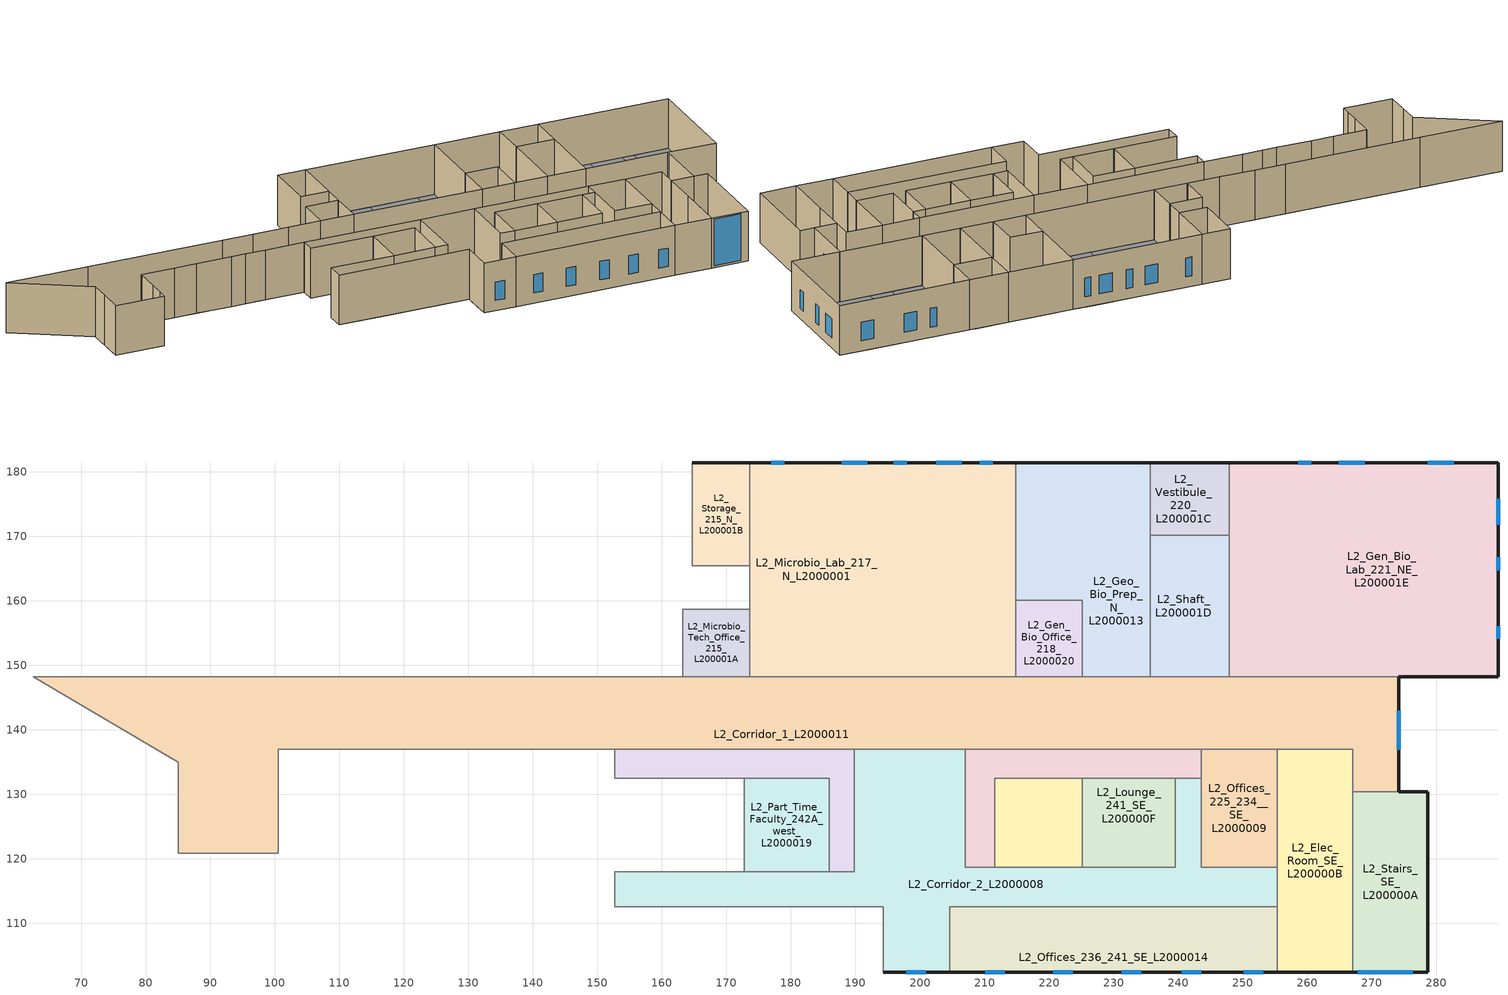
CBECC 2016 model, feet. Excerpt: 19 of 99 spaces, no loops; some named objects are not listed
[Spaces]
L2_Corridor_1_L2000011
 floor to L1_Classroom_102_NW_L100001E (Internal Ceiling/Floor): 82.94,136.18 62.53,148.23 82.94,148.23 z16
 floor to L1_West_Lobby_100A_L1000000 (Internal Ceiling/Floor): 100.58,120.91 85.02,120.91 85.02,134.95 83.04,136.12 100.58,136.12 z16
 floor to L1_Corridor_L1000015 (Internal Ceiling/Floor): 274.19,130.42 267.1,130.42 267.1,136.99 100.58,136.99 100.58,136.12 83.04,136.12 82.94,136.18 82.94,148.23 221.99,148.23 221.99,143.19 257.19,143.19 257.19,148.23 274.19,148.23 z16
 floor to L1_Read_study_100C_L1000006 (Internal Ceiling/Floor): 257.19,143.19 221.99,143.19 221.99,148.23 257.19,148.23 z16
 wall outside (Cement Plaster metal Framed Wall (R-19 + R-8) w/ Green-girts): 274.19,130.42 274.19,148.23 z16:32
 wall to L1_Elevator_SW_L1000011 (Internal Partition): 100.58,124.17 100.58,128.51 100.58,136.99 111.12,136.99 z16:32
 wall to L2_Stairs_SE_L200000A (Internal Partition): 267.1,130.42 274.19,130.42 z16:32
 wall to L2_Elec_Room_SE_L200000B (Internal Partition): 255.34,136.99 267.1,136.99 267.1,130.42 z16:32
 wall to L2_Tutoring_Center_SW_L2000026 (Internal Partition): 62.53,148.23 85.02,134.95 85.02,128.51 z16:32
 wall to L2_Lobby_W_L2000003 (Internal Partition): 88.65,148.23 62.53,148.23 z16:32
 wall to L2_Media_Prep_214_L2000016 (Internal Partition): 152.82,148.23 141.6,148.23 z16:32
 wall to L2_Microbio_Prep_216_N_L2000018 (Internal Partition): 163.21,148.23 152.82,148.23 z16:32
 wall to L2_Microbio_Tech_Office_215_L200001A (Internal Partition): 173.65,148.23 163.21,148.23 z16:32
 wall to L2_Gen_Bio_Office_218_L2000020 (Internal Partition): 225.18,148.23 214.82,148.23 z16:32
 wall to L2_Microbio_Lab_217_N_L2000001 (Internal Partition): 214.82,148.23 173.65,148.23 z16:32
 wall to L2_Geo_Bio_Prep_N_L2000013 (Internal Partition): 235.7,148.23 225.18,148.23 z16:32
 wall to L2_Shaft_L200001D (Internal Partition): 247.91,148.23 235.7,148.23 z16:32
 wall to L2_Gen_Bio_Lab_221_NE_L200001E (Internal Partition): 274.19,148.23 247.91,148.23 z16:32
 wall to L2_Stairs_SW_L2000005 (Internal Partition): 100.58,120.91 100.58,124.17 z16:32
 wall to L2_Office_SW_L2000006 (Internal Partition): 85.02,128.51 85.02,120.91 100.58,120.91 z16:32
 wall to L2_Restrooms_SW_L2000000 (Internal Partition): 111.12,136.99 118.21,136.99 / 133.95,136.99 140.17,136.99 z16:32
 wall to L2_IT_Server_SW_L2000022 (Internal Partition): 118.21,136.99 129.34,136.99 z16:32
 wall to L2_Shaft_SW_L2000024 (Internal Partition): 129.34,136.99 133.95,136.99 z16:32
 wall to L2_Read_Study_200D_west_L200000C (Internal Partition): 152.67,136.99 189.8,136.99 z16:32
 wall to L2_Corridor_2_L2000008 (Internal Partition): 189.8,136.99 207.02,136.99 z16:32
 wall to L2_Read_Study_200E_East_L200000D (Internal Partition): 207.02,136.99 243.58,136.99 z16:32
 wall to L2_Offices_225_234__SE_L2000009 (Internal Partition): 243.58,136.99 255.34,136.99 z16:32
 wall to L2_Copy_Mail_Rm_224_L2000012 (Internal Partition): 140.17,136.99 152.67,136.99 z16:32
 wall to L2_Cell_Culture_212_L2000023 (Internal Partition): 141.6,148.23 131.91,148.23 z16:32
 wall to L2_Bio_Tech_Lab_210_NW_L2000004 (Internal Partition): 131.91,148.23 88.65,148.23 z16:32
 window (SB90 on Clear+Air+Clear (U-0.28) [SHGC-0.22] (Overall U-0.44)): 274.19,136.95 274.19,142.95 z16.5:26.5
L2_Vestibule_220_L200001C
 floor to L1_Mech_Boiler_Room_N_L1000001 (Internal Ceiling/Floor): 245.98,170.14 235.7,170.14 235.7,181.43 245.98,181.43 z16
 floor to L1_Janitor_Closet_NE_L100001C (Internal Ceiling/Floor): 247.91,170.14 245.98,170.14 245.98,174.91 247.91,174.91 z16
 floor to L1_Class_Storage_NE_L100001B (Internal Ceiling/Floor): 247.91,174.91 245.98,174.91 245.98,181.43 247.91,181.43 z16
 wall outside (Cement Plaster metal Framed Wall (R-19 + R-8) w/ Green-girts): 247.91,181.43 235.7,181.43 z16:32
 wall to L2_Shaft_L200001D (Internal Partition): 235.7,170.14 247.91,170.14 z16:32
 wall to L2_Geo_Bio_Prep_N_L2000013 (Internal Partition): 235.7,181.43 235.7,170.14 z16:32
 wall to L2_Gen_Bio_Lab_221_NE_L200001E (Internal Partition): 247.91,170.14 247.91,181.43 z16:32
L2_Storage_215_N_L200001B
 floor to L1_Physio_Equiptment_N_L1000002 (Internal Ceiling/Floor): 173.65,165.41 164.72,165.41 164.72,181.43 173.65,181.43 z16
 wall outside (Cement Plaster metal Framed Wall (R-19 + R-8) w/ Green-girts): 173.65,181.43 164.72,181.43 z16:32
 wall to L2_Microbio_Prep_216_N_L2000018 (Internal Partition): 164.72,181.43 164.72,165.41 173.65,165.41 z16:32
 wall to L2_Microbio_Lab_217_N_L2000001 (Internal Partition): 173.65,165.41 173.65,181.43 z16:32
L2_Stairs_SE_L200000A
 floor to L1_Stairs_SE_L100000C (Internal Ceiling/Floor): 278.68,102.41 267.1,102.41 267.1,130.42 278.68,130.42 z16
 wall outside (Brick Tiles-Metal framing wal w/ (R-19 + R-10) w/ metal screws): 267.1,102.41 278.68,102.41 278.68,130.42 274.19,130.42 z16:32
 wall to L2_Elec_Room_SE_L200000B (Internal Partition): 267.1,130.42 267.1,118.68 267.1,102.41 z16:32
 window (SB90 on Clear+Air+Clear (U-0.28) [SHGC-0.22] (Overall U-0.44)): 267.86,102.41 276.36,102.41 z16.59:31.59
L2_Shaft_L200001D
 floor to L1_Mech_Boiler_Room_N_L1000001 (Internal Ceiling/Floor): 245.98,148.23 235.7,148.23 235.7,170.14 245.98,170.14 z16
 floor to L1_Lactation_Room_NE_L1000003 (Internal Ceiling/Floor): 247.91,148.23 245.98,148.23 245.98,159.26 247.91,159.26 z16
 floor to L1_Janitor_Closet_NE_L100001C (Internal Ceiling/Floor): 247.91,159.26 245.98,159.26 245.98,170.14 247.91,170.14 z16
 wall to L2_Geo_Bio_Prep_N_L2000013 (Internal Partition): 235.7,170.14 235.7,148.23 z16:32
 wall to L2_Gen_Bio_Lab_221_NE_L200001E (Internal Partition): 247.91,148.23 247.91,170.14 z16:32
L2_Read_Study_200E_East_L200000D
 floor to L1_Classroom_112_S_L100000D (Internal Ceiling/Floor): 222,132.49 211.55,132.49 211.55,118.68 207.02,118.68 207.02,136.99 222,136.99 z16
 floor to L1_Classroom_111_SE_L1000004 (Internal Ceiling/Floor): 243.58,132.49 225.18,132.49 225.18,136.99 243.58,136.99 z16; 225.18,132.49 222,132.49 222,136.99 225.18,136.99 z16
 wall to L2_Part_Time_Faculty_242B_East_L2000010 (Internal Partition): 211.55,118.68 211.55,132.49 225.18,132.49 z16:32
 wall to L2_Offices_225_234__SE_L2000009 (Internal Partition): 243.58,132.49 243.58,136.99 z16:32
 wall to L2_Lounge_241_SE_L200000F (Internal Partition): 225.18,132.49 239.59,132.49 z16:32
 wall to L2_Corridor_2_L2000008 (Internal Partition): 207.02,136.99 207.02,118.68 211.55,118.68 / 239.59,132.49 243.58,132.49 z16:32
L2_Read_Study_200D_west_L200000C
 floor to L1_Classroom_114_SW_L1000007 (Internal Ceiling/Floor): 167.69,132.49 152.67,132.49 152.67,136.99 167.69,136.99 z16
 floor to L1_Classroom_113_S_L1000008 (Internal Ceiling/Floor): 172.73,132.49 167.69,132.49 167.69,136.99 172.73,136.99 z16; 189.8,118 185.9,118 185.9,132.49 172.73,132.49 172.73,136.99 189.8,136.99 z16
 wall to L2_Part_Time_Faculty_242A_west_L2000019 (Internal Partition): 172.73,132.49 185.9,132.49 185.9,118 z16:32
 wall to L2_Meeting_Rm_239_L200001F (Internal Partition): 152.67,132.49 172.73,132.49 z16:32
 wall to L2_Corridor_2_L2000008 (Internal Partition): 185.9,118 189.8,118 189.8,136.99 z16:32
 wall to L2_Copy_Mail_Rm_224_L2000012 (Internal Partition): 152.67,136.99 152.67,132.49 z16:32
L2_Part_Time_Faculty_242B_East_L2000010
 floor to L1_Classroom_112_S_L100000D (Internal Ceiling/Floor): 222,118.68 211.55,118.68 211.55,132.49 222,132.49 z16
 floor to L1_Classroom_111_SE_L1000004 (Internal Ceiling/Floor): 225.18,118.68 222,118.68 222,132.49 225.18,132.49 z16
 wall to L2_Lounge_241_SE_L200000F (Internal Partition): 225.18,118.68 225.18,132.49 z16:32
 wall to L2_Corridor_2_L2000008 (Internal Partition): 211.55,118.68 225.18,118.68 z16:32
L2_Part_Time_Faculty_242A_west_L2000019
 floor to L1_Classroom_113_S_L1000008 (Internal Ceiling/Floor): 185.9,118 172.73,118 172.73,132.49 185.9,132.49 z16
 wall to L2_Meeting_Rm_239_L200001F (Internal Partition): 172.73,132.49 172.73,118 z16:32
 wall to L2_Corridor_2_L2000008 (Internal Partition): 172.73,118 185.9,118 z16:32
L2_Offices_236_241_SE_L2000014
 floor outside (OtherFloorU071): 255.34,102.41 204.57,102.41 204.57,107.07 255.34,107.07 z16
 floor to L1_Classroom_112_S_L100000D (Internal Ceiling/Floor): 222,107.07 204.57,107.07 204.57,112.62 222,112.62 z16
 floor to L1_Classroom_111_SE_L1000004 (Internal Ceiling/Floor): 255.34,107.07 222,107.07 222,112.62 255.34,112.62 z16
 wall outside (Brick Tiles-Metal framing wal w/ (R-19 + R-10) w/ metal screws): 204.57,102.41 255.34,102.41 z16:32
 wall to L2_Elec_Room_SE_L200000B (Internal Partition): 255.34,102.41 255.34,112.62 z16:32
 wall to L2_Corridor_2_L2000008 (Internal Partition): 255.34,112.62 204.57,112.62 204.57,102.41 z16:32
 window (SB90 on Clear+Air+Clear (U-0.28) [SHGC-0.22] (Overall U-0.44)): 210.11,102.41 213.11,102.41 / 220.64,102.41 223.64,102.41 / 231.29,102.41 234.29,102.41 / 240.58,102.41 243.58,102.41 / 250.16,102.41 253.16,102.41 z19.27:25.19
L2_Offices_225_234__SE_L2000009
 floor to L1_Classroom_111_SE_L1000004 (Internal Ceiling/Floor): 255.34,118.68 243.58,118.68 243.58,136.99 255.34,136.99 z16
 wall to L2_Elec_Room_SE_L200000B (Internal Partition): 255.34,118.68 255.34,136.99 z16:32
 wall to L2_Corridor_2_L2000008 (Internal Partition): 243.58,132.49 243.58,118.68 255.34,118.68 z16:32
L2_Microbio_Tech_Office_215_L200001A
 floor to L1_AP_Tech_Office_N_L1000005 (Internal Ceiling/Floor): 173.65,148.23 163.21,148.23 163.21,158.69 173.65,158.69 z16
 wall to L2_Microbio_Prep_216_N_L2000018 (Internal Partition): 173.65,158.69 163.21,158.69 163.21,148.23 z16:32
 wall to L2_Microbio_Lab_217_N_L2000001 (Internal Partition): 173.65,148.23 173.65,158.69 z16:32
L2_Microbio_Lab_217_N_L2000001
 floor to L1_Physio_Lab_N_L1000009 (Internal Ceiling/Floor): 203.02,148.23 194.2,148.23 194.2,160.81 203.02,160.81 z16; 209.36,148.23 203.02,148.23 203.02,160.81 194.2,160.81 194.2,181.43 209.36,181.43 z16; 214.82,158.55 209.36,158.55 209.36,168.87 214.82,168.87 z16; 194.2,148.23 173.65,148.23 173.65,181.43 194.2,181.43 z16; 214.82,168.87 209.36,168.87 209.36,181.43 214.82,181.43 z16; 214.82,148.23 209.36,148.23 209.36,158.55 214.82,158.55 z16
 wall outside (Cement Plaster metal Framed Wall (R-19 + R-8) w/ Green-girts): 214.82,181.43 173.65,181.43 z16:32
 wall to L2_Microbio_Prep_216_N_L2000018 (Internal Partition): 173.65,165.41 173.65,158.69 z16:32
 wall to L2_Geo_Bio_Prep_N_L2000013 (Internal Partition): 214.82,160.08 214.82,181.43 z16:32
 wall to L2_Gen_Bio_Office_218_L2000020 (Internal Partition): 214.82,148.23 214.82,160.08 z16:32
 window (SB70XL on Clear+Clear (U-0.28) [SHGC-0.27]): 206.5,181.43 202.5,181.43 / 191.85,181.43 187.85,181.43 / 211.29,181.43 209.29,181.43 / 197.92,181.43 195.92,181.43 / 178.93,181.43 176.93,181.43 z19.33:25.38
L2_Lounge_241_SE_L200000F
 floor to L1_Classroom_111_SE_L1000004 (Internal Ceiling/Floor): 239.59,124.05 225.18,124.05 225.18,132.49 239.59,132.49 z16; 239.59,118.68 225.18,118.68 225.18,124.05 239.59,124.05 z16
 wall to L2_Corridor_2_L2000008 (Internal Partition): 225.18,118.68 239.59,118.68 239.59,132.49 z16:32
L2_Geo_Bio_Prep_N_L2000013
 floor to L1_Mech_Boiler_Room_N_L1000001 (Internal Ceiling/Floor): 225.18,168.87 214.82,168.87 214.82,181.43 225.18,181.43 z16; 235.7,171.67 225.18,171.67 225.18,181.43 235.7,181.43 z16; 235.7,148.23 225.18,148.23 225.18,171.67 235.7,171.67 z16; 225.18,160.08 214.82,160.08 214.82,168.87 225.18,168.87 z16
 wall outside (Cement Plaster metal Framed Wall (R-19 + R-8) w/ Green-girts): 235.7,181.43 214.82,181.43 z16:32
 wall to L2_Gen_Bio_Office_218_L2000020 (Internal Partition): 214.82,160.08 225.18,160.08 225.18,148.23 z16:32
L2_Gen_Bio_Lab_221_NE_L200001E
 floor outside (OtherFloorU071): 289.57,148.23 278.68,148.23 278.68,181.43 289.57,181.43 z16
 floor to L1_Lactation_Room_NE_L1000003 (Internal Ceiling/Floor): 257.6,148.23 247.91,148.23 247.91,159.26 257.6,159.26 z16
 floor to L1_Janitor_Closet_NE_L100001C (Internal Ceiling/Floor): 264.47,148.23 257.6,148.23 257.6,159.26 247.91,159.26 247.91,174.91 264.47,174.91 z16
 floor to L1_Class_Storage_NE_L100001B (Internal Ceiling/Floor): 264.47,174.91 247.91,174.91 247.91,181.43 264.47,181.43 z16
 floor to L1_Elec_Rm_122_NE_L1000014 (Internal Ceiling/Floor): 274.7,172.69 278.68,172.69 278.68,148.23 264.47,148.23 264.47,181.43 274.7,181.43 z16
 floor to L1_Riser_Closet_122A_NE_L100001D (Internal Ceiling/Floor): 278.68,172.69 274.7,172.69 274.7,181.43 278.68,181.43 z16
 wall outside (Cement Plaster metal Framed Wall (R-19 + R-8) w/ Green-girts): 274.19,148.23 289.57,148.23 289.57,181.43 247.91,181.43 z16:32
 window (SB90 on Clear+Air+Clear (U-0.28) [SHGC-0.22] (Overall U-0.44)): 289.57,154.09 289.57,156.09 / 289.57,164.77 289.57,166.77 / 289.57,171.78 289.57,175.78 z19.33:25.38
 window (SB70XL on Clear+Clear (U-0.28) [SHGC-0.27]): 282.68,181.43 278.68,181.43 / 268.9,181.43 264.9,181.43 / 260.61,181.43 258.61,181.43 z19.33:25.38
L2_Gen_Bio_Office_218_L2000020
 floor to L1_Mech_Boiler_Room_N_L1000001 (Internal Ceiling/Floor): 225.18,148.23 214.82,148.23 214.82,158.55 225.18,158.55 z16; 225.18,158.55 214.82,158.55 214.82,160.08 225.18,160.08 z16
L2_Elec_Room_SE_L200000B
 floor to L1_Plumbing_Rm125_SE_L1000010 (Internal Ceiling/Floor): 267.1,102.41 255.34,102.41 255.34,136.99 267.1,136.99 z16
 wall outside (Brick Tiles-Metal framing wal w/ (R-19 + R-10) w/ metal screws): 255.34,102.41 267.1,102.41 z16:32
 wall to L2_Corridor_2_L2000008 (Internal Partition): 255.34,118.68 255.34,112.62 z16:32
L2_Corridor_2_L2000008
 floor outside (OtherFloorU071): 204.57,102.41 194.28,102.41 194.28,107.07 204.57,107.07 z16
 floor to L1_Classroom_114_SW_L1000007 (Internal Ceiling/Floor): 167.69,112.62 152.67,112.62 152.67,118 167.69,118 z16
 floor to L1_Classroom_113_S_L1000008 (Internal Ceiling/Floor): 195.28,107.07 194.28,107.07 194.28,112.62 167.69,112.62 167.69,118 189.8,118 189.8,136.99 195.28,136.99 z16
 floor to L1_Classroom_112_S_L100000D (Internal Ceiling/Floor): 207.02,118.68 222,118.68 222,112.62 204.57,112.62 204.57,107.07 195.28,107.07 195.28,136.99 207.02,136.99 z16
 floor to L1_Classroom_111_SE_L1000004 (Internal Ceiling/Floor): 243.58,124.05 239.59,124.05 239.59,132.49 243.58,132.49 z16; 243.58,118.68 255.34,118.68 255.34,112.62 222,112.62 222,118.68 239.59,118.68 239.59,124.05 243.58,124.05 z16
 wall outside (Brick Tiles-Metal framing wal w/ (R-19 + R-10) w/ metal screws): 194.28,102.41 204.57,102.41 z16:32
 wall to L2_Offices_231_235_S_L200000E (Internal Partition): 152.67,112.62 194.28,112.62 194.28,102.41 z16:32
 wall to L2_Meeting_Rm_239_L200001F (Internal Partition): 172.73,118 152.67,118 z16:32
 wall to L2_Offices_235_204A_SW_L2000002 (Internal Partition): 152.67,118 152.67,112.62 z16:32
 window (SB90 on Clear+Air+Clear (U-0.28) [SHGC-0.22] (Overall U-0.44)): 197.9,102.41 200.9,102.41 z19.27:25.19
[Proj]
181207_CCC_NSB_T24_Model_v1: StdsVersion=Compliance2016; GasType=NaturalGas; NatGasAvail=0; CliZn=ClimateZone3; StAddress=-specify-; City=-specify-; State=CA; ZipCode=0; CalculateEnergyCosts=0; AvgElecCost=13.41; AvgOtherFuelCost=0; DocAuthName=-specify-; DocAuthCEAIdent=-specify-; DocAuthCompany=Integral Group Inc.; DocAuthAddress=427 13th Street; DocAuthCity=Oakland; DocAuthState=CA; DocAuthZipCode=94612; DocAuthPhone=-specify-; EnvDsgnrName=-specify-; EnvDsgnrLicense=-specify-; EnvDsgnrCompany=-specify-; EnvDsgnrAddress=-specify-; EnvDsgnrCity=-specify-; EnvDsgnrState=CA; EnvDsgnrZipCode=0; EnvDsgnrPhone=-specify-; LtgDsgnrName=-specify-; LtgDsgnrLicense=-specify-; LtgDsgnrCompany=-specify-; LtgDsgnrAddress=-specify-; LtgDsgnrCity=-specify-; LtgDsgnrState=CA; LtgDsgnrZipCode=0; LtgDsgnrPhone=-specify-; MechDsgnrName=-specify-; MechDsgnrLicense=-specify-; MechDsgnrCompany=-specify-; MechDsgnrAddress=-specify-; MechDsgnrCity=-specify-; MechDsgnrState=CA; MechDsgnrZipCode=0; MechDsgnrPhone=-specify-; WeatherStation=OAKLAND_724930; QuickAnalysis=0; UseExcptDsgnModel=0; NarrativeDetails=-specify-; CompType=NewComplete; CompPathEnv=Performance; EnvDetailsLctn=-specify-; CompPathMech=Performance; MechDetailsLctn=-specify-; CompPathDHW=Performance; DHWDetailsLctn=-specify-; CompPathLtg=Performance; LtgDetailsLctn=-specify-; CompPathKit=NA; CompPathComputerRm=NA; CompPathLab=NA
[Bldg]
Building: RelocPubSchoolBldg=0; BldgAz=41; HighRiseResLivingUnitCnt=0; HotelMotelGuestRmCnt=0
[Mat]
Name | CodeCat | CodeItem
Air - Ceiling 5 | Air | Air - Ceiling - 3/4 in.
Air - Wall 18 | Air | Air - Wall - 3/4 in.
Carpet - 3/4 in. | Finish Materials | Carpet - 3/4 in.
Chipboard Flooring | Woods | Wood - 1/2 in.
Batt Insulation (R-19) | Insulation Board | Compliance Insulation R5.60
Compliance Insulation R9.83 | Insulation Board | Compliance Insulation R9.83
Plasterboard | Plastering Materials | Stucco - 3/8 in.
Plywood - 5/8 in. | Bldg Board and Siding | Plywood - 5/8 in.
Reinforced Concrete | Concrete | Concrete - 80 lb/ft3 - 2 in.
Brick- 48 lbs- 3 5/8 in | Masonry Materials | Brick - 48 lb/ft3 - 3 5/8 in.
Mineral Wool Cont. Insulation (R-8) | Insulation Board | Compliance Insulation R5.00
Plasterboard 2 (Wall) | Plastering Materials | Gypsum plaster - on metal lath 70 lb/ft3 - 3/4 in.
[FenCons] FenType=VerticalFenestration; FenProdType=FixedWindow; AssmContext=Manufactured; CertificationMthd=NFRCRated; GreenhouseGardenWin=0; WinDivider=TrueDividedLite; ShdgCred=0; DynamicGlz=0
Name | SHGC | UFactor | VT
SB90 on Clear+Air+Clear (U-0.28) [SHGC-0.22] (Overall U-0.44) | 0.231613 | 0.444746 | 0.6
SB70XL on Clear+Clear (U-0.28) [SHGC-0.27] | 0.27814 | 0.442874 | 0.64
[ConsAssm] SpecMthd=Layers
Name | CompatibleSurfType | MatRef
Cement Plaster metal Framed Wall (R-19 + R-8) w/ Green-girts | ExteriorWall | ( Mineral Wool Cont. Insulation (R-8), 5/8 inch Sheathing, Batt Insulation (R-19), 5/8 inch Sheathing )
Internal Ceiling/Floor | InteriorFloor | ( Chipboard Flooring, Air - Ceiling 5, Reinforced Concrete, Air - Ceiling 5, Plasterboard, - none - )
Internal Partition | InteriorWall | ( Plasterboard 2 (Wall), Air - Wall 18, Plasterboard 2 (Wall) )
OtherFloorU071 | ExteriorFloor | ( Compliance Insulation R9.83, Plywood - 5/8 in., Carpet - 3/4 in. )
Brick Tiles-Metal framing wal w/ (R-19 + R-10) w/ metal screws | ExteriorWall | ( Brick- 48 lbs- 3 5/8 in, Mineral Wool Cont. Insulation (R-8), 5/8 inch Sheathing, Batt Insulation (R-19), 5/8 inch Sheathing )
[ThrmlZn]
Name | Type | PriAirCondgSysRef | VentSysRef | VentSrc | VentCtrlMthd | VentSpecMthd | ExhSysRef
Zn L2_Gen_Bio_Lab_221_NE | Conditioned | ( AHU, LSV 221-1 (Backup sys) ) | AHU | Forced | Fixed | Maximum | LEV 221-1
Zn L2_Geo_Bio_Prep_N | Conditioned | ( AHU, LSV 218-1 (Backup sys)_GioBio_Prep ) | AHU | Forced | Fixed | Maximum | LEV 218-1
Zn L2_Gen_Bio_Office_218 | Conditioned | ( AHU, LSV 218-1 (Backup sys)_GioBio_Office ) | AHU | Forced | Fixed | Maximum
Zn L2_Shaft | Unconditioned |  |  | None
Zn L2_Vestibule_220; Zn L2_Storage_215_N; Zn L2_Corridor_1; Zn L2_Corridor_2; Zn L2_Stairs_SE | Unconditioned |  |  | Natural
Zn L2_Microbio_Lab_217_N | Conditioned | ( AHU, LSV 217-1 (Backup sys) ) | AHU | Forced | Fixed | Maximum | LEV 217-1
Zn L2_Microbio_Tech_Office_215 | Conditioned | ( AHU, LSV 214-1 (Backup sys) Microbio_tech_office ) | AHU | Forced | Fixed | Maximum
Zn L2_Lounge_241_SE | Conditioned | ( AHU, VAV 236-1 (Backup sys) ) | AHU | Forced | CO2Sensors | Maximum
Zn L2_Read_Study_200E_East | Conditioned | ( AHU, VAV 242-1 (Backup sys) Study 200E_East ) | AHU | Forced | CO2Sensors | Maximum
Zn L2_Part_Time_Faculty_242B_East | Conditioned | ( AHU, VAV 225-1 (Backup sys)- Part time faculty ) | AHU | Forced | Fixed | Maximum
Zn L2_Read_Study_200D_west | Conditioned | ( AHU, VAV 242-1 (Backup sys) Study 200D_west ) | AHU | Forced | CO2Sensors | Maximum
Zn L2_Part_Time_Faculty_242A_west | Conditioned | ( AHU, VAV 239-1 (Backup sys)-Part_Time_facultyA ) | AHU | Forced | Fixed | Maximum
Zn L2_Offices_225_234__SE | Conditioned | ( AHU, VAV 225-1 (Backup sys)-Offices225_234 ) | AHU | Forced | Fixed | Maximum
Zn L2_Elec_Room_SE | Conditioned | ( AHU, FCU3 ) | AHU | Forced | Fixed | Maximum
Zn L2_Offices_236_241_SE | Conditioned | ( AHU, VAV 230-1 (Backup sys) ) | AHU | Forced | Fixed | Maximum
[Story]
BuildingStory 2
[Spc] Story=BuildingStory 2; FlrToCeilingHgt=16; OccFrac=0.5; FxdSeat=0; EnvStatus=New; LtgStatus=New; IntLtgSpecMthd=AreaCategoryMethod; IntLtgRegHtGnSpcFrac=0; IntLtgRegHtGnRadFrac=0; SkyltReqExcptFrac=0; ElevCnt=0; ElevLostFrac=0; EscalCnt=0; EscalLostFrac=0; SHWFluidSegRef=SHW supply; ExhPerArea=0; ExhACH=0; DwellingUnitTypeCnt=( 0, 0, 0, 0, 0, 0 ); DwellingUnitTypeArea=( 0, 0, 0, 0, 0, 0 )
Name | CondgType | ThrmlZnRef | Vol | SpcFunc | IntLPDReg | PriSide100PctControlled | RecptPwrDens | ExhPerSpc
L2_Vestibule_220_L200001C | IndirectlyConditioned | Zn L2_Vestibule_220 | 2206.01 | Corridors, Restrooms, Stairs, and Support Areas | 0.6 | 1 | 0.2 | 0
L2_Storage_215_N_L200001B | IndirectlyConditioned | Zn L2_Storage_215_N | 2287.71 | Commercial and Industrial Storage Areas (conditioned or unconditioned) | 0.6 | 1 | 0.2 | 0
L2_Stairs_SE_L200000A | IndirectlyConditioned | Zn L2_Stairs_SE | 5192.58 | Corridors, Restrooms, Stairs, and Support Areas | 0.6 | 1 | 0.2 | 0
L2_Shaft_L200001D | IndirectlyConditioned | Zn L2_Shaft | 4281.97 | Unoccupied-Exclude from Gross Floor Area | 0 |  | 0 | 0
L2_Read_Study_200E_East_L200000D | DirectlyConditioned | Zn L2_Read_Study_200E_East | 3630.97 | Lounge, Recreation | 0.9 | 1 | 1 | 0
L2_Read_Study_200D_west_L200000C | DirectlyConditioned | Zn L2_Read_Study_200D_west | 3575.46 | Lounge, Recreation | 0.9 | 1 | 1 | 0
L2_Part_Time_Faculty_242B_East_L2000010 | DirectlyConditioned | Zn L2_Part_Time_Faculty_242B_East | 3011.18 | Office (Greater than 250 square feet in floor area) | 0.75 | 1 | 1.5 | 0
L2_Part_Time_Faculty_242A_west_L2000019 | DirectlyConditioned | Zn L2_Part_Time_Faculty_242A_west | 3053.88 | Office (Greater than 250 square feet in floor area) | 0.75 | 1 | 1.5 | 0
L2_Offices_236_241_SE_L2000014 | DirectlyConditioned | Zn L2_Offices_236_241_SE | 8299.19 | Office (Greater than 250 square feet in floor area) | 0.75 | 1 | 1.5 | 0
L2_Offices_225_234__SE_L2000009 | DirectlyConditioned | Zn L2_Offices_225_234__SE | 3444.32 | Office (Greater than 250 square feet in floor area) | 0.75 | 1 | 1.5 | 0
L2_Microbio_Tech_Office_215_L200001A | DirectlyConditioned | Zn L2_Microbio_Tech_Office_215 | 1746.88 | Office (Greater than 250 square feet in floor area) | 0.677781 | 1 | 1.5 | 0
L2_Microbio_Lab_217_N_L2000001 | DirectlyConditioned | Zn L2_Microbio_Lab_217_N | 21868.6 | Laboratory, Scientific | 0.834952 | 1 | 2 | 610
L2_Lounge_241_SE_L200000F | DirectlyConditioned | Zn L2_Lounge_241_SE | 3184.45 | Lounge, Recreation | 0.9 | 1 | 1 | 0
L2_Geo_Bio_Prep_N_L2000013 | DirectlyConditioned | Zn L2_Geo_Bio_Prep_N | 9128.08 | Laboratory, Scientific | 1.4 | 1 | 2 | 80
L2_Gen_Bio_Lab_221_NE_L200001E | DirectlyConditioned | Zn L2_Gen_Bio_Lab_221_NE | 22129.7 | Laboratory, Scientific | 0.890172 | 1 | 2 | 370
L2_Gen_Bio_Office_218_L2000020 | DirectlyConditioned | Zn L2_Gen_Bio_Office_218 | 1965.44 | Office (Greater than 250 square feet in floor area) | 0.75 | 1 | 1.5 | 0
L2_Elec_Room_SE_L200000B | DirectlyConditioned | Zn L2_Elec_Room_SE | 6506.28 | Electrical, Mechanical, Telephone Rooms | 0.40527 | 1 | 3 | 0
L2_Corridor_2_L2000008 | IndirectlyConditioned | Zn L2_Corridor_2 | 17157.6 | Corridors, Restrooms, Stairs, and Support Areas | 1.11065 | 1 | 0.2 | 0
L2_Corridor_1_L2000011 | IndirectlyConditioned | Zn L2_Corridor_1 | 41154.2 | Corridors, Restrooms, Stairs, and Support Areas | 0.6 | 1 | 0.2 | 0
[IntLtgSys] PwrReg=1; AllowLen=0; AllowArea=0; LumMntgHgt=0; DaylitAreaType=PrimarySidelit; IsAcceptanceTestReqdRpt=0; LtgCtrlCntRpt=0
Name | Spc | LumRef | LumCnt
InteriorLightingSystem 64 | L2_Vestibule_220_L200001C | ( R4B, - none -, - none -, - none -, - none - ) | ( 1, 0, 0, 0, 0 )
InteriorLightingSystem 61 | L2_Storage_215_N_L200001B | ( R4B, - none -, - none -, - none -, - none - ) | ( 2, 0, 0, 0, 0 )
InteriorLightingSystem 59 | L2_Stairs_SE_L200000A | ( S3, - none -, - none -, - none -, - none - ) | ( 2, 0, 0, 0, 0 )
InteriorLightingSystem 57 | L2_Read_Study_200E_East_L200000D | ( R1, - none -, - none -, - none -, - none - ) | ( 3, 0, 0, 0, 0 )
InteriorLightingSystem 56 | L2_Read_Study_200D_west_L200000C | ( R1, - none -, - none -, - none -, - none - ) | ( 3, 0, 0, 0, 0 )
InteriorLightingSystem 55 | L2_Part_Time_Faculty_242B_East_L2000010 | ( R2, - none -, - none -, - none -, - none - ) | ( 6, 0, 0, 0, 0 )
InteriorLightingSystem 54 | L2_Part_Time_Faculty_242A_west_L2000019 | ( R2, - none -, - none -, - none -, - none - ) | ( 6, 0, 0, 0, 0 )
InteriorLightingSystem 52 | L2_Offices_236_241_SE_L2000014 | ( R5, - none -, - none -, - none -, - none - ) | ( 10, 0, 0, 0, 0 )
InteriorLightingSystem 49 | L2_Offices_225_234__SE_L2000009 | ( R5, - none -, - none -, - none -, - none - ) | ( 4, 0, 0, 0, 0 )
InteriorLightingSystem 48 | L2_Microbio_Tech_Office_215_L200001A | ( R5, - none -, - none -, - none -, - none - ) | ( 2, 0, 0, 0, 0 )
InteriorLightingSystem 46 | L2_Microbio_Lab_217_N_L2000001 | ( R4B, R6, S2 (W/sf), - none -, - none - ) | ( 18, 2, 8, 0, 0 )
InteriorLightingSystem 43 | L2_Lounge_241_SE_L200000F | ( R5, - none -, - none -, - none -, - none - ) | ( 4, 0, 0, 0, 0 )
InteriorLightingSystem 40 | L2_Geo_Bio_Prep_N_L2000013 | ( R4B, S2 (W/sf), - none -, - none -, - none - ) | ( 8, 33, 0, 0, 0 )
InteriorLightingSystem 38 | L2_Gen_Bio_Lab_221_NE_L200001E | ( R4B, R6, S2 (W/sf), - none -, - none - ) | ( 18, 2, 26, 0, 0 )
InteriorLightingSystem 39 | L2_Gen_Bio_Office_218_L2000020 | ( R5, - none -, - none -, - none -, - none - ) | ( 2, 0, 0, 0, 0 )
InteriorLightingSystem 37 | L2_Elec_Room_SE_L200000B | ( S1 (W/sf), - none -, - none -, - none -, - none - ) | ( 16, 0, 0, 0, 0 )
InteriorLightingSystem 36 | L2_Corridor_2_L2000008 | ( P4 (W/sf), R1, - none -, - none -, - none - ) | ( 119, 15, 0, 0, 0 )
InteriorLightingSystem 35 | L2_Corridor_1_L2000011 | ( R1, - none -, - none -, - none -, - none - ) | ( 41, 0, 0, 0, 0 )
[Lum] FxtrType=RecessedOrDownlight; LampType=LinearFluorescent; HtGnSpcFrac=0.69; HtGnRadFrac=0.58; PwrNA8Default=0
Name | Pwr
P4 (W/sf) | 9
R1 | 8
R2 | 10
R4B | 59
R5 | 37
R6 | 19.6
S1 (W/sf) | 10.3
S2 (W/sf) | 5
S3 | 58
